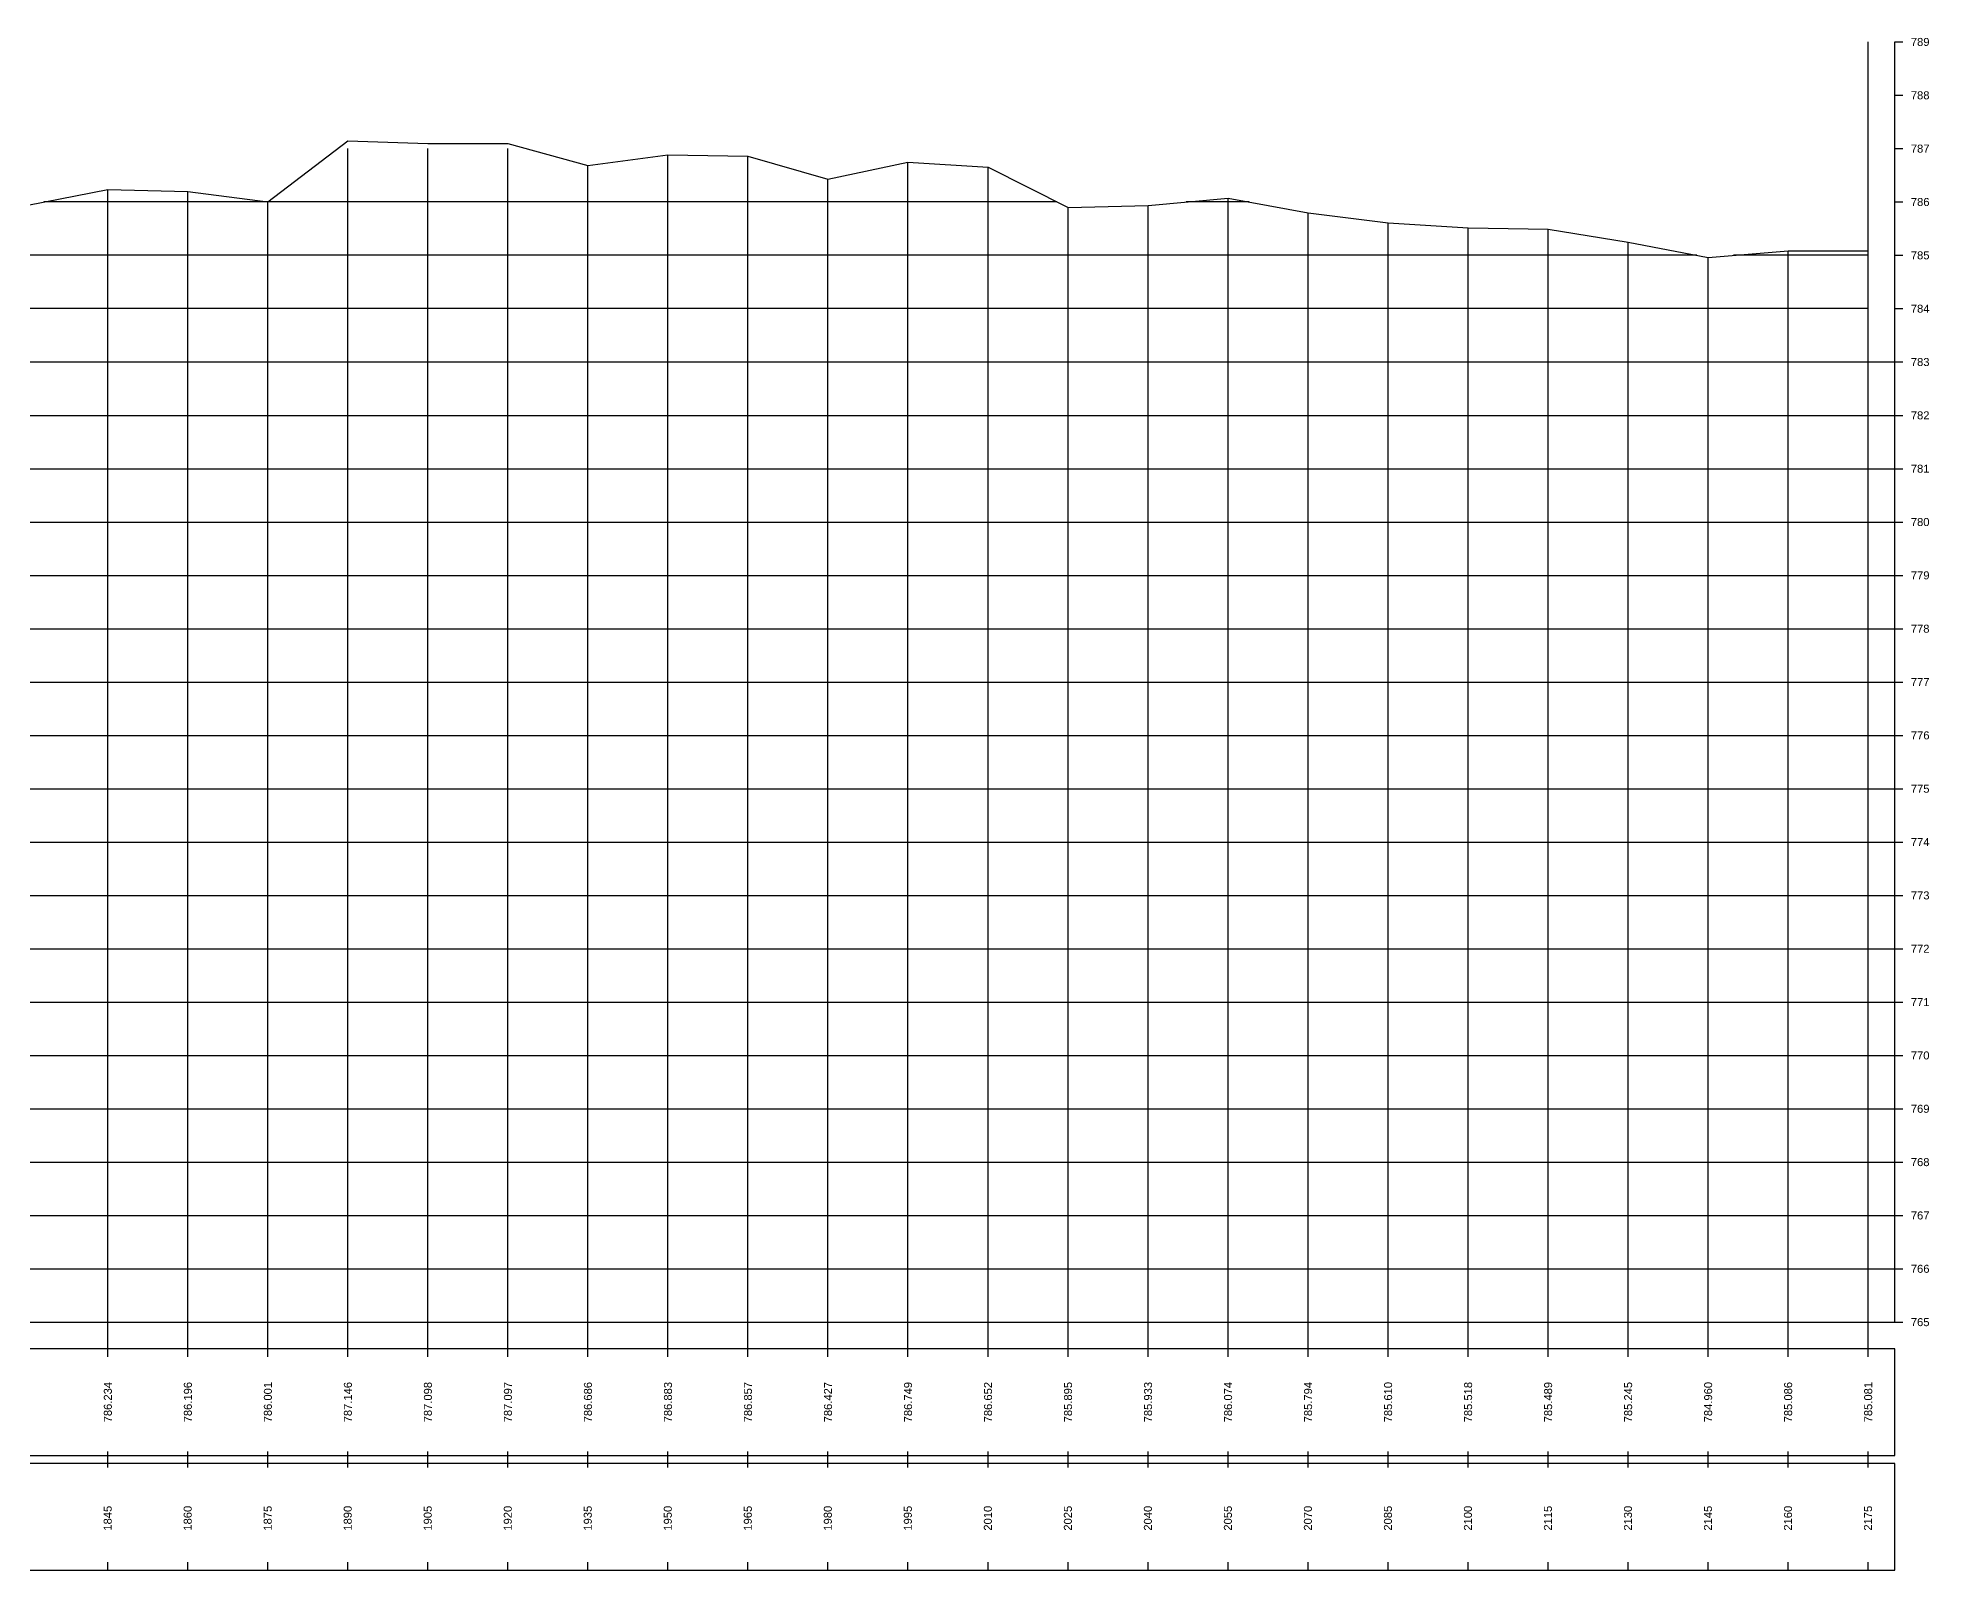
# Model space of a CAD drawing. Header units: millimetres. Extents: x 2757 to 35141, y 547 to 28513.
# Drawn here: x 4630.6 to 4985.1, y 547.2 to 834.5 of the extents above; entities that cross this region are included whole.
import ezdxf
from ezdxf.enums import TextEntityAlignment as Align

# ---------------------------------------------------------------- set-up
doc = ezdxf.new("R2010")
doc.units = ezdxf.units.MM
for name, color, linetype in [('Chainage_TXT', 7, 'Continuous'), ('GL', 3, 'Continuous'), ('GRID', 8, 'Continuous'), ('SCALE_LINE', 1, 'Continuous'), ('TitleBox', 7, 'Continuous')]:
    doc.layers.add(name, color=color, linetype=linetype)
doc.styles.get("Standard").update_dxf_attribs({"font": 'arial.ttf'})

msp = doc.modelspace()

# ---------------------------------------------------------------- linework, layer by layer
at = {"layer": 'Chainage_TXT'}
for p, q in [((4688.68077, 588.73715), (4688.68077, 813.73715)), ((4703.68077, 588.73715), (4703.68077, 813.73715)), ((4718.68077, 588.73715), (4718.68077, 813.73715)), ((4748.68077, 588.73715), (4748.68077, 812.56711)), ((4763.68077, 588.73715), (4763.68077, 812.3071)), ((4733.68077, 588.73715), (4733.68077, 810.59689)), ((4793.68077, 588.73715), (4793.68077, 811.22739)), ((4808.68077, 588.73715), (4808.68077, 810.25693)), ((4643.68077, 588.73715), (4643.68077, 806.07724)), ((4658.68077, 588.73715), (4658.68077, 805.69699)), ((4778.68077, 588.73715), (4778.68077, 808.00717)), ((4821.60046, 803.73715), (4631.65945, 803.73715)), ((4673.68077, 588.73715), (4673.68077, 803.74692)), ((4823.68077, 588.73715), (4823.68077, 802.68735)), ((4838.68077, 588.73715), (4838.68077, 803.06699)), ((4857.64414, 803.73715), (4845.81064, 803.73715)), ((4853.68077, 588.73715), (4853.68077, 804.4769)), ((4868.68077, 588.73715), (4868.68077, 801.67722)), ((4883.68077, 588.73715), (4883.68077, 799.83701)), ((4898.68077, 588.73715), (4898.68077, 798.91721)), ((4913.68077, 588.73715), (4913.68077, 798.62729)), ((4928.68077, 588.73715), (4928.68077, 796.1871)), ((4958.68077, 588.73715), (4958.68077, 794.59714)), ((4973.68077, 588.73715), (4973.68077, 794.54709)), ((4941.57646, 793.73715), (4480.56615, 793.73715)), ((4943.68077, 588.73715), (4943.68077, 793.33737)), ((4973.68077, 793.73715), (4948.44094, 793.73715)), ((4973.68077, 783.73715), (4437.69936, 783.73715)), ((4388.11701, 773.73715), (4978.68077, 773.73715)), ((4383.12696, 763.73715), (4978.68077, 763.73715)), ((4378.13691, 753.73715), (4978.68077, 753.73715)), ((4372.19198, 743.73715), (4978.68077, 743.73715)), ((3990.02656, 733.73715), (4978.68077, 733.73715)), ((3983.68077, 723.73715), (4978.68077, 723.73715)), ((3978.85939, 713.73715), (4978.68077, 713.73715)), ((3973.89905, 703.73715), (4978.68077, 703.73715)), ((3968.93871, 693.73715), (4978.68077, 693.73715)), ((3506.8298, 683.73715), (4978.68077, 683.73715)), ((3377.58562, 673.73715), (4978.68077, 673.73715)), ((3263.24038, 663.73715), (4978.68077, 663.73715)), ((3208.44039, 653.73715), (4978.68077, 653.73715)), ((2793.68077, 643.73715), (4978.68077, 643.73715)), ((2793.68077, 633.73715), (4978.68077, 633.73715)), ((2793.68077, 623.73715), (4978.68077, 623.73715)), ((2793.68077, 613.73715), (4978.68077, 613.73715)), ((2793.68077, 603.73715), (4978.68077, 603.73715)), ((2793.68077, 593.73715), (4978.68077, 593.73715))]:
    msp.add_line(p, q, dxfattribs=at)
at = {"layer": 'GL'}
msp.add_lwpolyline([(4628.68077, 803.15732), (4643.68077, 806.07724), (4658.68077, 805.69699), (4673.68077, 803.74692), (4688.68077, 815.19711), (4703.68077, 814.71738), (4718.68077, 814.707), (4733.68077, 810.59689), (4748.68077, 812.56711), (4763.68077, 812.3071), (4778.68077, 808.00717), (4793.68077, 811.22739), (4808.68077, 810.25693), (4823.68077, 802.68735), (4838.68077, 803.06699), (4853.68077, 804.4769), (4868.68077, 801.67722), (4883.68077, 799.83701), (4898.68077, 798.91721), (4913.68077, 798.62729), (4928.68077, 796.1871), (4943.68077, 793.33737), (4958.68077, 794.59714), (4973.68077, 794.54709)], dxfattribs=at)
at = {"layer": 'GRID'}
msp.add_line((4973.68077, 593.73715), (4973.68077, 833.73715), dxfattribs=at)
at = {"layer": 'SCALE_LINE', "color": 6}
for p, q in [((4978.68077, 593.73715), (4978.68077, 833.73715)), ((4978.68077, 833.73715), (4980.18077, 833.73715)), ((4978.68077, 823.73715), (4980.18077, 823.73715)), ((4978.68077, 813.73715), (4980.18077, 813.73715)), ((4978.68077, 803.73715), (4980.18077, 803.73715)), ((4978.68077, 793.73715), (4980.18077, 793.73715)), ((4978.68077, 783.73715), (4980.18077, 783.73715)), ((4978.68077, 773.73715), (4980.18077, 773.73715)), ((4978.68077, 763.73715), (4980.18077, 763.73715)), ((4978.68077, 753.73715), (4980.18077, 753.73715)), ((4978.68077, 743.73715), (4980.18077, 743.73715)), ((4978.68077, 733.73715), (4980.18077, 733.73715)), ((4978.68077, 723.73715), (4980.18077, 723.73715)), ((4978.68077, 713.73715), (4980.18077, 713.73715)), ((4978.68077, 703.73715), (4980.18077, 703.73715)), ((4978.68077, 693.73715), (4980.18077, 693.73715)), ((4978.68077, 683.73715), (4980.18077, 683.73715)), ((4978.68077, 673.73715), (4980.18077, 673.73715)), ((4978.68077, 663.73715), (4980.18077, 663.73715)), ((4978.68077, 653.73715), (4980.18077, 653.73715)), ((4978.68077, 643.73715), (4980.18077, 643.73715)), ((4978.68077, 633.73715), (4980.18077, 633.73715)), ((4978.68077, 623.73715), (4980.18077, 623.73715)), ((4978.68077, 613.73715), (4980.18077, 613.73715)), ((4978.68077, 603.73715), (4980.18077, 603.73715)), ((4978.68077, 593.73715), (4980.18077, 593.73715))]:
    msp.add_line(p, q, dxfattribs=at)
at = {"layer": 'TitleBox'}
for p, q in [((4978.68077, 588.73715), (2793.68077, 588.73715)), ((4643.68077, 587.23715), (4643.68077, 590.23715)), ((4658.68077, 587.23715), (4658.68077, 590.23715)), ((4673.68077, 587.23715), (4673.68077, 590.23715)), ((4688.68077, 587.23715), (4688.68077, 590.23715)), ((4703.68077, 587.23715), (4703.68077, 590.23715)), ((4718.68077, 587.23715), (4718.68077, 590.23715)), ((4733.68077, 587.23715), (4733.68077, 590.23715)), ((4748.68077, 587.23715), (4748.68077, 590.23715)), ((4763.68077, 587.23715), (4763.68077, 590.23715)), ((4778.68077, 587.23715), (4778.68077, 590.23715)), ((4793.68077, 587.23715), (4793.68077, 590.23715)), ((4808.68077, 587.23715), (4808.68077, 590.23715)), ((4823.68077, 587.23715), (4823.68077, 590.23715)), ((4838.68077, 587.23715), (4838.68077, 590.23715)), ((4853.68077, 587.23715), (4853.68077, 590.23715)), ((4868.68077, 587.23715), (4868.68077, 590.23715)), ((4883.68077, 587.23715), (4883.68077, 590.23715)), ((4898.68077, 587.23715), (4898.68077, 590.23715)), ((4913.68077, 587.23715), (4913.68077, 590.23715)), ((4928.68077, 587.23715), (4928.68077, 590.23715)), ((4943.68077, 587.23715), (4943.68077, 590.23715)), ((4958.68077, 587.23715), (4958.68077, 590.23715)), ((4973.68077, 587.23715), (4973.68077, 590.23715)), ((4978.68077, 568.73715), (4978.68077, 588.73715)), ((2793.68077, 568.73715), (4978.68077, 568.73715)), ((4643.68077, 566.48715), (4643.68077, 569.48715)), ((4658.68077, 566.48715), (4658.68077, 569.48715)), ((4673.68077, 566.48715), (4673.68077, 569.48715)), ((4688.68077, 566.48715), (4688.68077, 569.48715)), ((4703.68077, 566.48715), (4703.68077, 569.48715)), ((4718.68077, 566.48715), (4718.68077, 569.48715)), ((4733.68077, 566.48715), (4733.68077, 569.48715)), ((4748.68077, 566.48715), (4748.68077, 569.48715)), ((4763.68077, 566.48715), (4763.68077, 569.48715)), ((4778.68077, 566.48715), (4778.68077, 569.48715)), ((4793.68077, 566.48715), (4793.68077, 569.48715)), ((4808.68077, 566.48715), (4808.68077, 569.48715)), ((4823.68077, 566.48715), (4823.68077, 569.48715)), ((4838.68077, 566.48715), (4838.68077, 569.48715)), ((4853.68077, 566.48715), (4853.68077, 569.48715)), ((4868.68077, 566.48715), (4868.68077, 569.48715)), ((4883.68077, 566.48715), (4883.68077, 569.48715)), ((4898.68077, 566.48715), (4898.68077, 569.48715)), ((4913.68077, 566.48715), (4913.68077, 569.48715)), ((4928.68077, 566.48715), (4928.68077, 569.48715)), ((4943.68077, 566.48715), (4943.68077, 569.48715)), ((4958.68077, 566.48715), (4958.68077, 569.48715)), ((4973.68077, 566.48715), (4973.68077, 569.48715)), ((4643.68077, 547.23715), (4643.68077, 548.73715)), ((4658.68077, 547.23715), (4658.68077, 548.73715)), ((4673.68077, 547.23715), (4673.68077, 548.73715)), ((4688.68077, 547.23715), (4688.68077, 548.73715)), ((4703.68077, 547.23715), (4703.68077, 548.73715)), ((4718.68077, 547.23715), (4718.68077, 548.73715)), ((4733.68077, 547.23715), (4733.68077, 548.73715)), ((4748.68077, 547.23715), (4748.68077, 548.73715)), ((4763.68077, 547.23715), (4763.68077, 548.73715)), ((4778.68077, 547.23715), (4778.68077, 548.73715)), ((4793.68077, 547.23715), (4793.68077, 548.73715)), ((4808.68077, 547.23715), (4808.68077, 548.73715)), ((4823.68077, 547.23715), (4823.68077, 548.73715)), ((4838.68077, 547.23715), (4838.68077, 548.73715)), ((4853.68077, 547.23715), (4853.68077, 548.73715)), ((4868.68077, 547.23715), (4868.68077, 548.73715)), ((4883.68077, 547.23715), (4883.68077, 548.73715)), ((4898.68077, 547.23715), (4898.68077, 548.73715)), ((4913.68077, 547.23715), (4913.68077, 548.73715)), ((4928.68077, 547.23715), (4928.68077, 548.73715)), ((4943.68077, 547.23715), (4943.68077, 548.73715)), ((4958.68077, 547.23715), (4958.68077, 548.73715)), ((4973.68077, 547.23715), (4973.68077, 548.73715))]:
    msp.add_line(p, q, dxfattribs=at)
msp.add_lwpolyline([(2793.68077, 567.23715), (2793.68077, 547.23715), (4978.68077, 547.23715), (4978.68077, 567.23715)], close=True, dxfattribs=at)

# ---------------------------------------------------------------- texts
for s, p in [('789', (4981.68077, 833.73715)), ('788', (4981.68077, 823.73715)), ('787', (4981.68077, 813.73715)), ('786', (4981.68077, 803.73715)), ('785', (4981.68077, 793.73715)), ('784', (4981.68077, 783.73715)), ('783', (4981.68077, 773.73715)), ('782', (4981.68077, 763.73715)), ('781', (4981.68077, 753.73715)), ('780', (4981.68077, 743.73715)), ('779', (4981.68077, 733.73715)), ('778', (4981.68077, 723.73715)), ('777', (4981.68077, 713.73715)), ('776', (4981.68077, 703.73715)), ('775', (4981.68077, 693.73715)), ('774', (4981.68077, 683.73715)), ('773', (4981.68077, 673.73715)), ('772', (4981.68077, 663.73715)), ('771', (4981.68077, 653.73715)), ('770', (4981.68077, 643.73715)), ('769', (4981.68077, 633.73715)), ('768', (4981.68077, 623.73715)), ('767', (4981.68077, 613.73715)), ('766', (4981.68077, 603.73715)), ('765', (4981.68077, 593.73715))]:
    msp.add_text(s, height=1.5).set_placement(p, align=Align.MIDDLE_LEFT)
for s, p in [('786.234', (4643.68077, 578.73715)), ('786.196', (4658.68077, 578.73715)), ('786.001', (4673.68077, 578.73715)), ('787.146', (4688.68077, 578.73715)), ('787.098', (4703.68077, 578.73715)), ('787.097', (4718.68077, 578.73715)), ('786.686', (4733.68077, 578.73715)), ('786.883', (4748.68077, 578.73715)), ('786.857', (4763.68077, 578.73715)), ('786.427', (4778.68077, 578.73715)), ('786.749', (4793.68077, 578.73715)), ('786.652', (4808.68077, 578.73715)), ('785.895', (4823.68077, 578.73715)), ('785.933', (4838.68077, 578.73715)), ('786.074', (4853.68077, 578.73715)), ('785.794', (4868.68077, 578.73715)), ('785.610', (4883.68077, 578.73715)), ('785.518', (4898.68077, 578.73715)), ('785.489', (4913.68077, 578.73715)), ('785.245', (4928.68077, 578.73715)), ('784.960', (4943.68077, 578.73715)), ('785.086', (4958.68077, 578.73715)), ('785.081', (4973.68077, 578.73715)), ('1845', (4643.64938, 556.98036)), ('1860', (4658.64938, 556.98036)), ('1875', (4673.64938, 556.98036)), ('1890', (4688.64938, 556.98036)), ('1905', (4703.64938, 556.98036)), ('1920', (4718.64938, 556.98036)), ('1935', (4733.64938, 556.98036)), ('1950', (4748.64938, 556.98036)), ('1965', (4763.64938, 556.98036)), ('1980', (4778.64938, 556.98036)), ('1995', (4793.64938, 556.98036)), ('2010', (4808.64938, 556.98036)), ('2025', (4823.64938, 556.98036)), ('2040', (4838.64938, 556.98036)), ('2055', (4853.64938, 556.98036)), ('2070', (4868.64938, 556.98036)), ('2085', (4883.64938, 556.98036)), ('2100', (4898.64938, 556.98036)), ('2115', (4913.64938, 556.98036)), ('2130', (4928.64938, 556.98036)), ('2145', (4943.64938, 556.98036)), ('2160', (4958.64938, 556.98036)), ('2175', (4973.64938, 556.98036))]:
    msp.add_text(s, height=1.5, rotation=90, dxfattribs=at).set_placement(p, align=Align.MIDDLE_CENTER)

doc.saveas('drawing.dxf')
